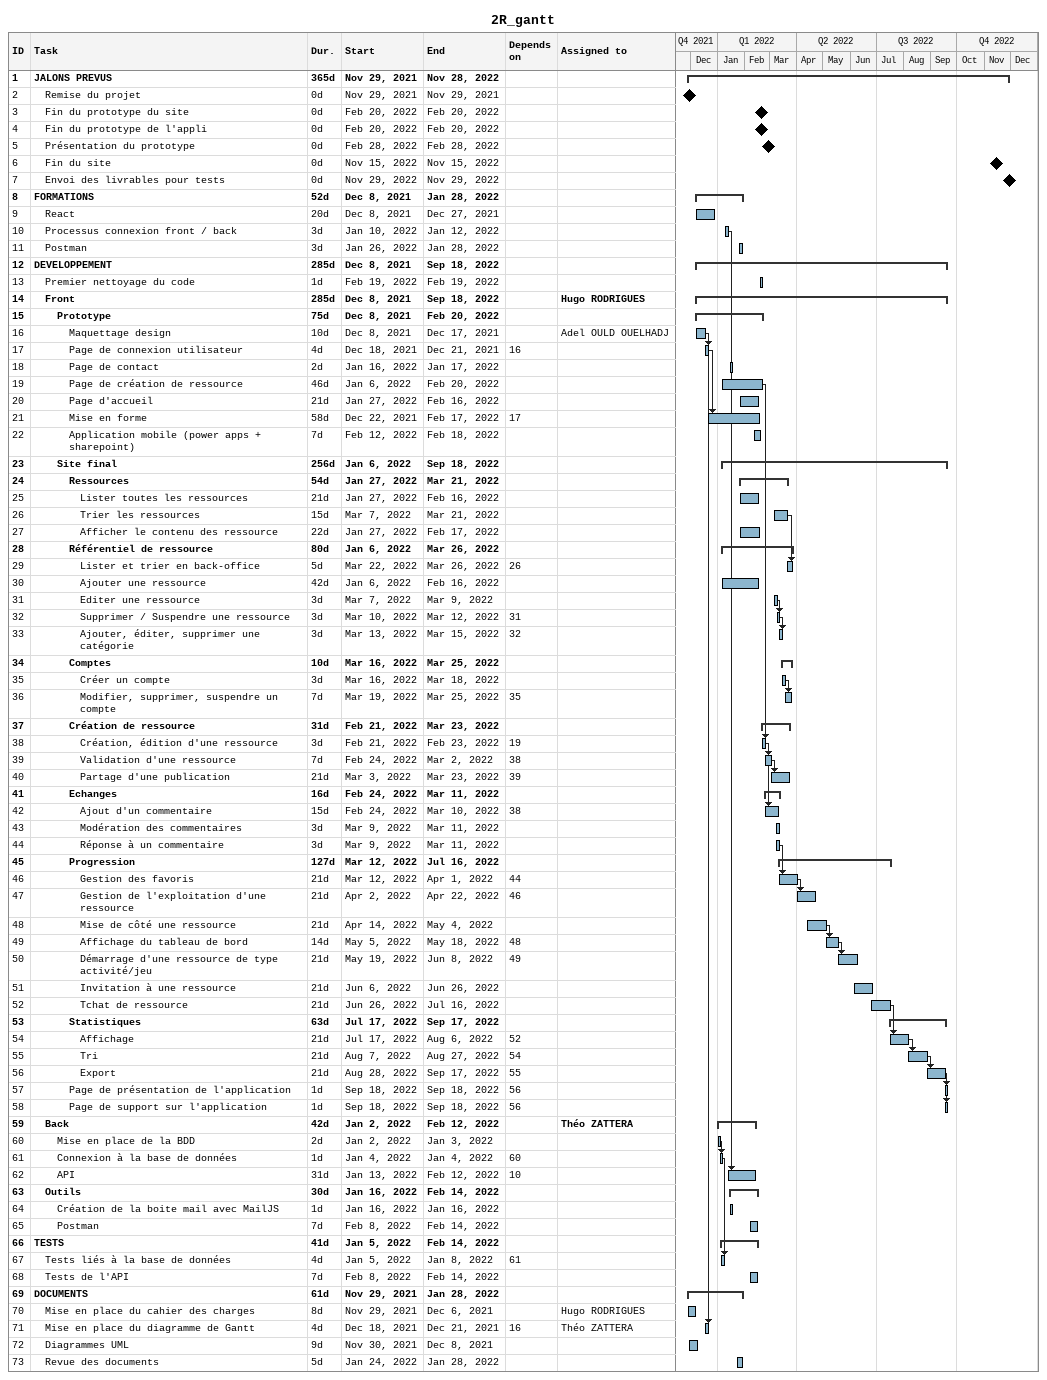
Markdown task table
2R_gantt

| ID | Level | Task | Duration | Start | Finish | Predecessors | Resources |
|---|---|---|---|---|---|---|---|
| 1 | 1 | **JALONS PREVUS** | 365d | 2021-11-29 | 2022-11-28 |  |  |
| 2 | 2 | Remise du projet | 0d | 2021-11-29 | 2021-11-29 |  |  |
| 3 | 2 | Fin du prototype du site | 0d | 2022-02-20 | 2022-02-20 |  |  |
| 4 | 2 | Fin du prototype de l'appli | 0d | 2022-02-20 | 2022-02-20 |  |  |
| 5 | 2 | Présentation du prototype | 0d | 2022-02-28 | 2022-02-28 |  |  |
| 6 | 2 | Fin du site | 0d | 2022-11-15 | 2022-11-15 |  |  |
| 7 | 2 | Envoi des livrables pour tests | 0d | 2022-11-29 | 2022-11-29 |  |  |
| 8 | 1 | **FORMATIONS** | 52d | 2021-12-08 | 2022-01-28 |  |  |
| 9 | 2 | React | 20d | 2021-12-08 | 2021-12-27 |  |  |
| 10 | 2 | Processus connexion front / back | 3d | 2022-01-10 | 2022-01-12 |  |  |
| 11 | 2 | Postman | 3d | 2022-01-26 | 2022-01-28 |  |  |
| 12 | 1 | **DEVELOPPEMENT** | 285d | 2021-12-08 | 2022-09-18 |  |  |
| 13 | 2 | Premier nettoyage du code | 1d | 2022-02-19 | 2022-02-19 |  |  |
| 14 | 2 | **Front** | 285d | 2021-12-08 | 2022-09-18 |  | Hugo RODRIGUES |
| 15 | 3 | **Prototype** | 75d | 2021-12-08 | 2022-02-20 |  |  |
| 16 | 4 | Maquettage design | 10d | 2021-12-08 | 2021-12-17 |  | Adel OULD OUELHADJ |
| 17 | 4 | Page de connexion utilisateur | 4d | 2021-12-18 | 2021-12-21 | 16 |  |
| 18 | 4 | Page de contact | 2d | 2022-01-16 | 2022-01-17 |  |  |
| 19 | 4 | Page de création de ressource | 46d | 2022-01-06 | 2022-02-20 |  |  |
| 20 | 4 | Page d'accueil | 21d | 2022-01-27 | 2022-02-16 |  |  |
| 21 | 4 | Mise en forme | 58d | 2021-12-22 | 2022-02-17 | 17 |  |
| 22 | 4 | Application mobile (power apps + sharepoint) | 7d | 2022-02-12 | 2022-02-18 |  |  |
| 23 | 3 | **Site final** | 256d | 2022-01-06 | 2022-09-18 |  |  |
| 24 | 4 | **Ressources** | 54d | 2022-01-27 | 2022-03-21 |  |  |
| 25 | 5 | Lister toutes les ressources | 21d | 2022-01-27 | 2022-02-16 |  |  |
| 26 | 5 | Trier les ressources | 15d | 2022-03-07 | 2022-03-21 |  |  |
| 27 | 5 | Afficher le contenu des ressource | 22d | 2022-01-27 | 2022-02-17 |  |  |
| 28 | 4 | **Référentiel de ressource** | 80d | 2022-01-06 | 2022-03-26 |  |  |
| 29 | 5 | Lister et trier en back-office | 5d | 2022-03-22 | 2022-03-26 | 26 |  |
| 30 | 5 | Ajouter une ressource | 42d | 2022-01-06 | 2022-02-16 |  |  |
| 31 | 5 | Editer une ressource | 3d | 2022-03-07 | 2022-03-09 |  |  |
| 32 | 5 | Supprimer / Suspendre une ressource | 3d | 2022-03-10 | 2022-03-12 | 31 |  |
| 33 | 5 | Ajouter, éditer, supprimer une catégorie | 3d | 2022-03-13 | 2022-03-15 | 32 |  |
| 34 | 4 | **Comptes** | 10d | 2022-03-16 | 2022-03-25 |  |  |
| 35 | 5 | Créer un compte | 3d | 2022-03-16 | 2022-03-18 |  |  |
| 36 | 5 | Modifier, supprimer, suspendre un compte | 7d | 2022-03-19 | 2022-03-25 | 35 |  |
| 37 | 4 | **Création de ressource** | 31d | 2022-02-21 | 2022-03-23 |  |  |
| 38 | 5 | Création, édition d'une ressource | 3d | 2022-02-21 | 2022-02-23 | 19 |  |
| 39 | 5 | Validation d'une ressource | 7d | 2022-02-24 | 2022-03-02 | 38 |  |
| 40 | 5 | Partage d'une publication | 21d | 2022-03-03 | 2022-03-23 | 39 |  |
| 41 | 4 | **Echanges** | 16d | 2022-02-24 | 2022-03-11 |  |  |
| 42 | 5 | Ajout d'un commentaire | 15d | 2022-02-24 | 2022-03-10 | 38 |  |
| 43 | 5 | Modération des commentaires | 3d | 2022-03-09 | 2022-03-11 |  |  |
| 44 | 5 | Réponse à un commentaire | 3d | 2022-03-09 | 2022-03-11 |  |  |
| 45 | 4 | **Progression** | 127d | 2022-03-12 | 2022-07-16 |  |  |
| 46 | 5 | Gestion des favoris | 21d | 2022-03-12 | 2022-04-01 | 44 |  |
| 47 | 5 | Gestion de l'exploitation d'une ressource | 21d | 2022-04-02 | 2022-04-22 | 46 |  |
| 48 | 5 | Mise de côté une ressource | 21d | 2022-04-14 | 2022-05-04 |  |  |
| 49 | 5 | Affichage du tableau de bord | 14d | 2022-05-05 | 2022-05-18 | 48 |  |
| 50 | 5 | Démarrage d'une ressource de type activité/jeu | 21d | 2022-05-19 | 2022-06-08 | 49 |  |
| 51 | 5 | Invitation à une ressource | 21d | 2022-06-06 | 2022-06-26 |  |  |
| 52 | 5 | Tchat de ressource | 21d | 2022-06-26 | 2022-07-16 |  |  |
| 53 | 4 | **Statistiques** | 63d | 2022-07-17 | 2022-09-17 |  |  |
| 54 | 5 | Affichage | 21d | 2022-07-17 | 2022-08-06 | 52 |  |
| 55 | 5 | Tri | 21d | 2022-08-07 | 2022-08-27 | 54 |  |
| 56 | 5 | Export | 21d | 2022-08-28 | 2022-09-17 | 55 |  |
| 57 | 4 | Page de présentation de l'application | 1d | 2022-09-18 | 2022-09-18 | 56 |  |
| 58 | 4 | Page de support sur l'application | 1d | 2022-09-18 | 2022-09-18 | 56 |  |
| 59 | 2 | **Back** | 42d | 2022-01-02 | 2022-02-12 |  | Théo ZATTERA |
| 60 | 3 | Mise en place de la BDD | 2d | 2022-01-02 | 2022-01-03 |  |  |
| 61 | 3 | Connexion à la base de données | 1d | 2022-01-04 | 2022-01-04 | 60 |  |
| 62 | 3 | API | 31d | 2022-01-13 | 2022-02-12 | 10 |  |
| 63 | 2 | **Outils** | 30d | 2022-01-16 | 2022-02-14 |  |  |
| 64 | 3 | Création de la boite mail avec MailJS | 1d | 2022-01-16 | 2022-01-16 |  |  |
| 65 | 3 | Postman | 7d | 2022-02-08 | 2022-02-14 |  |  |
| 66 | 1 | **TESTS** | 41d | 2022-01-05 | 2022-02-14 |  |  |
| 67 | 2 | Tests liés à la base de données | 4d | 2022-01-05 | 2022-01-08 | 61 |  |
| 68 | 2 | Tests de l'API | 7d | 2022-02-08 | 2022-02-14 |  |  |
| 69 | 1 | **DOCUMENTS** | 61d | 2021-11-29 | 2022-01-28 |  |  |
| 70 | 2 | Mise en place du cahier des charges | 8d | 2021-11-29 | 2021-12-06 |  | Hugo RODRIGUES |
| 71 | 2 | Mise en place du diagramme de Gantt | 4d | 2021-12-18 | 2021-12-21 | 16 | Théo ZATTERA |
| 72 | 2 | Diagrammes UML | 9d | 2021-11-30 | 2021-12-08 |  |  |
| 73 | 2 | Revue des documents | 5d | 2022-01-24 | 2022-01-28 |  |  |
